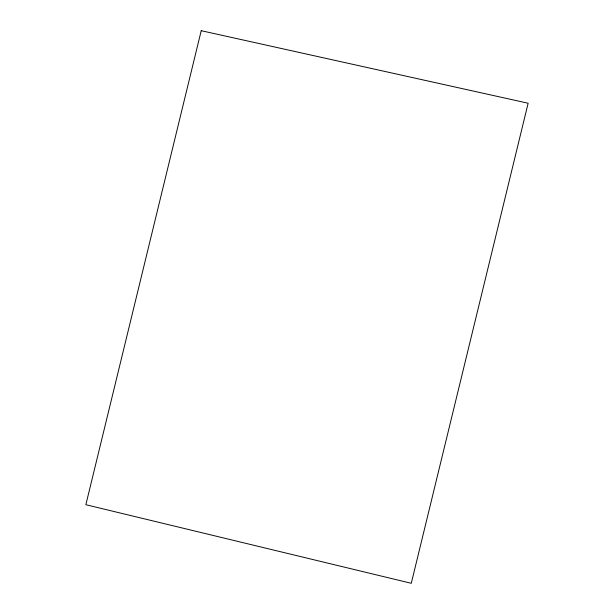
<?xml version="1.0" encoding="UTF-8"?>
<svg xmlns="http://www.w3.org/2000/svg" width="614" height="614" viewBox="0 0 614 614"><rect width="100%" height="100%" fill="white"/><g stroke="black" fill="none" stroke-linecap="round" stroke-linejoin="round"><path stroke-width="0.92" d="M201.215 30.7L85.86 504.716L411.28 583.3L528.14 103.236L201.215 30.7"/></g></svg>
